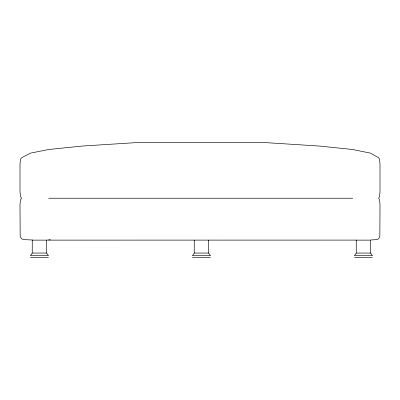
<?xml version="1.0" encoding="UTF-8"?>
<svg xmlns="http://www.w3.org/2000/svg" width="400" height="400" viewBox="0 0 400 400"><rect width="100%" height="100%" fill="white"/><g stroke="black" fill="none" stroke-linecap="round" stroke-linejoin="round"><path stroke-width="0.6" d="M32.25 253.07L30.45 255.675L48.45 255.675L46.65 253.07L46.65 240.13L32.25 240.13L32.25 253.07L46.65 253.07M194.25 240.13L194.25 253.07L192.45 255.675L210.45 255.675L208.65 253.07L208.65 240.13M356.25 253.07L354.45 255.675L372.45 255.675L370.65 253.07L370.65 240.13L356.25 240.13L356.25 253.07L370.65 253.07M46.775 240.115L50.465 239.75M370.865 239.955L377.255 239.58L378.625 238.76L379.45 237.39L379.865 235.34L380 204.235L379.45 199.515L378.625 198.23L379.45 196.86L380 191.94L380 163.705L379.45 158.985L378.625 157.7L370.285 153.09L352.675 149.51L319.375 146.055L265.35 142.6L136.435 142.6L82.23 146.055L48.635 149.51L30.665 153.09L21.67 157.7L20.67 158.985L20 163.705L20 191.94L20.67 196.86L21.67 198.23L20.67 199.515L20 204.235L20.165 235.34L20.67 237.39L21.67 238.76L23.34 239.58L32.525 240.005M356.32 240.1L48.635 240.13M48.635 198.23L352.675 198.23M194.25 253.07L208.65 253.07M30.45 257.4L48.45 257.4M192.45 257.4L210.45 257.4M354.45 257.4L372.45 257.4"/></g></svg>
